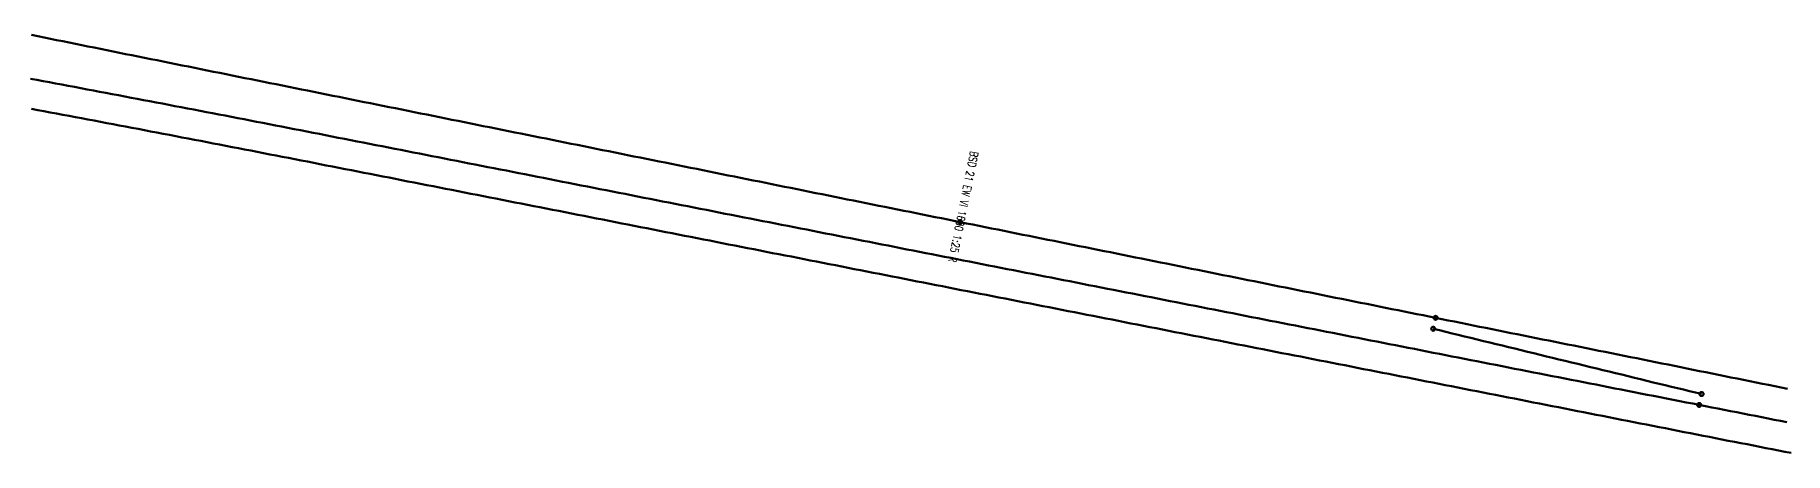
# Model space of a CAD drawing. Extents: x 2687065 to 2691361, y 1253360 to 1255888.
# Drawn here: x 2689830.5 to 2690104, y 1254749.9 to 1254815.1 of the extents above; entities that cross this region are included whole.
import ezdxf

# ---------------------------------------------------------------- set-up
doc = ezdxf.new("R2010")
doc.units = 0
doc.header["$MEASUREMENT"] = 0
for name, color, linetype in [('BS-TR-A-Gleisstrang-LinieGeometrie', 7, 'Continuous'), ('BS-TR-A-Weiche-Kurzbezeichnung', 7, 'Continuous'), ('BS-TR-A-Weiche-PunktGeometrie', 7, 'Continuous')]:
    doc.layers.add(name, color=color, linetype=linetype)
doc.styles.add('SUPPRIME', font='simplex.shx', dxfattribs={"width": 0.75})

msp = doc.modelspace()

# ---------------------------------------------------------------- linework, layer by layer
at = {"layer": 'BS-TR-A-Gleisstrang-LinieGeometrie', "color": 2, "lineweight": 50, "true_color": 0xffff00}
for points in [[(2689829.99, 1254815.15, 454.8), (2689830.97, 1254814.95, 454.8), (2689831.95, 1254814.75, 454.8), (2689832.93, 1254814.55, 454.8), (2689833.91, 1254814.36, 454.8), (2689834.89, 1254814.16, 454.8), (2689835.87, 1254813.96, 454.8), (2689836.85, 1254813.76, 454.8), (2689837.83, 1254813.57, 454.8), (2689838.81, 1254813.37, 454.8), (2689839.79, 1254813.17, 454.8), (2689840.77, 1254812.97, 454.8), (2689841.75, 1254812.78, 454.8), (2689842.73, 1254812.58, 454.8), (2689843.71, 1254812.38, 454.8), (2689844.69, 1254812.18, 454.8), (2689845.67, 1254811.99, 454.8), (2689846.65, 1254811.79, 454.8), (2689847.63, 1254811.59, 454.8), (2689848.61, 1254811.39, 454.8), (2689849.6, 1254811.2, 454.8), (2689850.58, 1254811, 454.8), (2689851.56, 1254810.8, 454.8), (2689852.54, 1254810.61, 454.8), (2689853.52, 1254810.41, 454.8), (2689854.5, 1254810.21, 454.8), (2689855.48, 1254810.01, 454.8), (2689856.46, 1254809.82, 454.8), (2689857.44, 1254809.62, 454.8), (2689858.42, 1254809.42, 454.8), (2689859.4, 1254809.22, 454.8), (2689860.38, 1254809.03, 454.8), (2689861.36, 1254808.83, 454.8), (2689862.34, 1254808.63, 454.8), (2689863.32, 1254808.43, 454.8), (2689864.3, 1254808.24, 454.8), (2689865.28, 1254808.04, 454.8), (2689866.26, 1254807.84, 454.8), (2689867.24, 1254807.64, 454.8), (2689868.22, 1254807.45, 454.8), (2689869.2, 1254807.25, 454.8), (2689870.19, 1254807.05, 454.8), (2689871.17, 1254806.85, 454.8), (2689872.15, 1254806.66, 454.8), (2689873.13, 1254806.46, 454.8), (2689874.11, 1254806.26, 454.8), (2689875.09, 1254806.06, 454.8), (2689876.07, 1254805.87, 454.8), (2689877.05, 1254805.67, 454.8), (2689878.03, 1254805.47, 454.8), (2689879.01, 1254805.27, 454.8), (2689879.99, 1254805.08, 454.8), (2689880.97, 1254804.88, 454.8), (2689881.95, 1254804.68, 454.8), (2689882.93, 1254804.49, 454.8), (2689883.91, 1254804.29, 454.8), (2689884.89, 1254804.09, 454.8), (2689885.87, 1254803.89, 454.8), (2689886.85, 1254803.7, 454.8), (2689887.83, 1254803.5, 454.8), (2689888.81, 1254803.3, 454.8), (2689889.79, 1254803.1, 454.8), (2689890.77, 1254802.91, 454.8), (2689891.76, 1254802.71, 454.8), (2689892.74, 1254802.51, 454.8), (2689893.72, 1254802.31, 454.8), (2689894.7, 1254802.12, 454.8), (2689895.68, 1254801.92, 454.8), (2689896.66, 1254801.72, 454.8), (2689897.64, 1254801.52, 454.8), (2689898.62, 1254801.33, 454.8), (2689899.6, 1254801.13, 454.8), (2689900.58, 1254800.93, 454.8), (2689901.56, 1254800.73, 454.81), (2689902.54, 1254800.54, 454.81), (2689903.52, 1254800.34, 454.81), (2689904.5, 1254800.14, 454.81), (2689905.48, 1254799.94, 454.81), (2689906.46, 1254799.75, 454.81), (2689907.44, 1254799.55, 454.81), (2689908.42, 1254799.35, 454.82), (2689909.4, 1254799.15, 454.82), (2689910.38, 1254798.96, 454.82), (2689911.36, 1254798.76, 454.82), (2689912.35, 1254798.56, 454.82), (2689913.33, 1254798.37, 454.83), (2689914.31, 1254798.17, 454.83), (2689915.29, 1254797.97, 454.83), (2689916.27, 1254797.77, 454.83), (2689917.25, 1254797.58, 454.84), (2689918.23, 1254797.38, 454.84), (2689919.21, 1254797.18, 454.84), (2689920.19, 1254796.98, 454.84), (2689921.17, 1254796.79, 454.85), (2689922.15, 1254796.59, 454.85), (2689923.13, 1254796.39, 454.85), (2689924.11, 1254796.19, 454.85), (2689925.09, 1254796, 454.86), (2689926.07, 1254795.8, 454.86), (2689927.05, 1254795.6, 454.86), (2689928.03, 1254795.4, 454.86), (2689929.01, 1254795.21, 454.87), (2689929.99, 1254795.01, 454.87), (2689930.97, 1254794.81, 454.87), (2689931.95, 1254794.61, 454.87), (2689932.93, 1254794.42, 454.88), (2689933.92, 1254794.22, 454.88), (2689934.9, 1254794.02, 454.88), (2689935.88, 1254793.82, 454.88), (2689936.86, 1254793.63, 454.89), (2689937.84, 1254793.43, 454.89), (2689938.82, 1254793.23, 454.89), (2689939.8, 1254793.04, 454.89), (2689940.78, 1254792.84, 454.9), (2689941.76, 1254792.64, 454.9), (2689942.74, 1254792.44, 454.9), (2689943.72, 1254792.25, 454.9), (2689944.7, 1254792.05, 454.91), (2689945.68, 1254791.85, 454.91), (2689946.66, 1254791.65, 454.91), (2689947.64, 1254791.46, 454.91), (2689948.62, 1254791.26, 454.92), (2689949.6, 1254791.06, 454.92), (2689950.58, 1254790.86, 454.92), (2689951.56, 1254790.67, 454.92), (2689952.54, 1254790.47, 454.93), (2689953.52, 1254790.27, 454.93), (2689954.51, 1254790.07, 454.93), (2689955.49, 1254789.88, 454.93), (2689956.47, 1254789.68, 454.93), (2689957.45, 1254789.48, 454.94), (2689958.43, 1254789.28, 454.94), (2689959.41, 1254789.09, 454.94), (2689960.39, 1254788.89, 454.94), (2689961.37, 1254788.69, 454.94), (2689962.35, 1254788.49, 454.94), (2689963.33, 1254788.3, 454.94), (2689964.31, 1254788.1, 454.94), (2689965.29, 1254787.9, 454.95), (2689966.27, 1254787.7, 454.95), (2689967.25, 1254787.51, 454.95), (2689968.23, 1254787.31, 454.95), (2689969.21, 1254787.11, 454.95), (2689970.19, 1254786.92, 454.95), (2689971.17, 1254786.72, 454.95), (2689972.15, 1254786.52, 454.95), (2689973.13, 1254786.32, 454.95), (2689974.11, 1254786.13, 454.95), (2689975.09, 1254785.93, 454.95)], [(2689829.84, 1254808.31, 454.8), (2689830.82, 1254808.13, 454.8), (2689831.8, 1254807.95, 454.8), (2689832.78, 1254807.76, 454.8), (2689833.76, 1254807.58, 454.8), (2689834.74, 1254807.4, 454.8), (2689835.73, 1254807.21, 454.8), (2689836.71, 1254807.03, 454.8), (2689837.69, 1254806.84, 454.8), (2689838.67, 1254806.66, 454.8), (2689839.65, 1254806.47, 454.8), (2689840.63, 1254806.29, 454.8), (2689841.61, 1254806.1, 454.8), (2689842.59, 1254805.92, 454.8), (2689843.57, 1254805.73, 454.8), (2689844.56, 1254805.55, 454.8), (2689845.54, 1254805.36, 454.8), (2689846.52, 1254805.17, 454.8), (2689847.5, 1254804.99, 454.8), (2689848.48, 1254804.8, 454.8), (2689849.46, 1254804.61, 454.8), (2689850.44, 1254804.43, 454.8), (2689851.42, 1254804.24, 454.8), (2689852.4, 1254804.05, 454.8), (2689853.38, 1254803.87, 454.8), (2689854.36, 1254803.68, 454.8), (2689855.34, 1254803.49, 454.8), (2689856.32, 1254803.3, 454.8), (2689857.31, 1254803.11, 454.8), (2689858.29, 1254802.93, 454.8), (2689859.27, 1254802.74, 454.8), (2689860.25, 1254802.55, 454.8), (2689861.23, 1254802.36, 454.8), (2689862.21, 1254802.17, 454.8), (2689863.19, 1254801.98, 454.8), (2689864.17, 1254801.79, 454.8), (2689865.15, 1254801.6, 454.8), (2689866.13, 1254801.41, 454.8), (2689867.11, 1254801.22, 454.8), (2689867.11, 1254801.22, 454.8), (2689868.09, 1254801.03, 454.8), (2689869.07, 1254800.84, 454.8), (2689870.05, 1254800.65, 454.8), (2689871.04, 1254800.46, 454.8), (2689872.02, 1254800.26, 454.8), (2689873, 1254800.07, 454.8), (2689873.98, 1254799.88, 454.8), (2689874.96, 1254799.69, 454.8), (2689875.94, 1254799.5, 454.8), (2689876.92, 1254799.3, 454.8), (2689877.9, 1254799.11, 454.8), (2689878.89, 1254798.92, 454.8), (2689879.87, 1254798.73, 454.8), (2689880.85, 1254798.54, 454.8), (2689881.83, 1254798.34, 454.8), (2689882.81, 1254798.15, 454.8), (2689883.79, 1254797.96, 454.8), (2689884.77, 1254797.77, 454.8), (2689885.76, 1254797.57, 454.8), (2689886.74, 1254797.38, 454.8), (2689886.74, 1254797.38, 454.8), (2689887.71, 1254797.19, 454.8), (2689888.67, 1254797, 454.8), (2689889.64, 1254796.81, 454.8), (2689890.61, 1254796.62, 454.8), (2689891.58, 1254796.43, 454.8), (2689892.55, 1254796.24, 454.8), (2689893.52, 1254796.05, 454.8), (2689894.49, 1254795.86, 454.8), (2689895.46, 1254795.67, 454.8), (2689896.43, 1254795.48, 454.8), (2689897.4, 1254795.29, 454.8), (2689898.36, 1254795.1, 454.8), (2689899.33, 1254794.91, 454.8), (2689900.3, 1254794.72, 454.8), (2689901.27, 1254794.53, 454.8), (2689902.24, 1254794.34, 454.8), (2689903.21, 1254794.15, 454.8), (2689904.18, 1254793.96, 454.8), (2689905.15, 1254793.77, 454.8), (2689906.12, 1254793.58, 454.8), (2689907.09, 1254793.39, 454.8), (2689908.05, 1254793.2, 454.8), (2689909.02, 1254793.01, 454.8), (2689909.99, 1254792.82, 454.8), (2689909.99, 1254792.82, 454.8), (2689910.97, 1254792.62, 454.8), (2689911.95, 1254792.43, 454.8), (2689912.93, 1254792.24, 454.8), (2689913.91, 1254792.05, 454.8), (2689914.89, 1254791.85, 454.8), (2689915.87, 1254791.66, 454.8), (2689916.84, 1254791.47, 454.8), (2689917.82, 1254791.28, 454.8), (2689918.8, 1254791.09, 454.8), (2689919.78, 1254790.89, 454.8), (2689920.76, 1254790.7, 454.8), (2689921.74, 1254790.51, 454.8), (2689922.72, 1254790.32, 454.8), (2689923.7, 1254790.13, 454.8), (2689924.67, 1254789.93, 454.8), (2689925.65, 1254789.74, 454.8), (2689926.63, 1254789.55, 454.8), (2689927.61, 1254789.36, 454.8), (2689928.59, 1254789.16, 454.8), (2689929.57, 1254788.97, 454.8), (2689930.55, 1254788.78, 454.8), (2689931.53, 1254788.59, 454.8), (2689932.51, 1254788.4, 454.8), (2689933.48, 1254788.2, 454.8), (2689934.46, 1254788.01, 454.8), (2689935.44, 1254787.82, 454.8), (2689936.42, 1254787.63, 454.8), (2689937.4, 1254787.44, 454.8), (2689938.38, 1254787.24, 454.8), (2689939.36, 1254787.05, 454.8), (2689940.34, 1254786.86, 454.8), (2689941.31, 1254786.67, 454.8), (2689942.29, 1254786.47, 454.8), (2689943.27, 1254786.28, 454.8), (2689944.25, 1254786.09, 454.8), (2689945.23, 1254785.9, 454.8), (2689946.21, 1254785.71, 454.8), (2689947.19, 1254785.51, 454.8), (2689948.17, 1254785.32, 454.8), (2689949.15, 1254785.13, 454.8), (2689950.12, 1254784.94, 454.8), (2689951.1, 1254784.75, 454.8), (2689952.08, 1254784.55, 454.8), (2689953.06, 1254784.36, 454.8), (2689954.04, 1254784.17, 454.8), (2689955.02, 1254783.98, 454.8), (2689956, 1254783.78, 454.8), (2689956.98, 1254783.59, 454.8), (2689957.95, 1254783.4, 454.8), (2689958.93, 1254783.21, 454.8), (2689959.91, 1254783.02, 454.8), (2689960.89, 1254782.82, 454.8), (2689961.87, 1254782.63, 454.8), (2689962.85, 1254782.44, 454.8), (2689963.83, 1254782.25, 454.8), (2689964.81, 1254782.06, 454.8), (2689965.78, 1254781.86, 454.8), (2689966.76, 1254781.67, 454.8), (2689967.74, 1254781.48, 454.8), (2689968.72, 1254781.29, 454.8), (2689969.7, 1254781.09, 454.8), (2689970.68, 1254780.9, 454.8), (2689971.66, 1254780.71, 454.8), (2689972.64, 1254780.52, 454.8), (2689973.62, 1254780.33, 454.8), (2689974.59, 1254780.13, 454.8), (2689975.57, 1254779.94, 454.8), (2689976.55, 1254779.75, 454.8), (2689977.53, 1254779.56, 454.8), (2689978.51, 1254779.37, 454.8), (2689979.49, 1254779.17, 454.8), (2689980.47, 1254778.98, 454.8), (2689981.45, 1254778.79, 454.8), (2689982.42, 1254778.6, 454.8), (2689983.4, 1254778.4, 454.8), (2689984.38, 1254778.21, 454.8), (2689985.36, 1254778.02, 454.8), (2689986.34, 1254777.83, 454.8), (2689987.32, 1254777.64, 454.8), (2689988.3, 1254777.44, 454.8), (2689989.28, 1254777.25, 454.8), (2689990.25, 1254777.06, 454.8), (2689991.23, 1254776.87, 454.8), (2689992.21, 1254776.68, 454.8), (2689993.19, 1254776.48, 454.8), (2689994.17, 1254776.29, 454.8), (2689995.15, 1254776.1, 454.8), (2689996.13, 1254775.91, 454.8), (2689997.11, 1254775.72, 454.8), (2689998.09, 1254775.52, 454.8), (2689999.06, 1254775.33, 454.8), (2690000.04, 1254775.14, 454.8), (2690001.02, 1254774.95, 454.8), (2690002, 1254774.75, 454.8), (2690002.98, 1254774.56, 454.8), (2690003.96, 1254774.37, 454.81), (2690004.94, 1254774.18, 454.81), (2690005.92, 1254773.99, 454.81), (2690006.89, 1254773.79, 454.81), (2690007.87, 1254773.6, 454.81), (2690008.85, 1254773.41, 454.81), (2690009.83, 1254773.22, 454.81), (2690010.81, 1254773.03, 454.81), (2690011.79, 1254772.83, 454.82), (2690012.77, 1254772.64, 454.82), (2690013.75, 1254772.45, 454.82), (2690014.73, 1254772.26, 454.82), (2690015.7, 1254772.06, 454.82), (2690016.68, 1254771.87, 454.83), (2690017.66, 1254771.68, 454.83), (2690018.64, 1254771.49, 454.83), (2690019.62, 1254771.3, 454.83), (2690020.6, 1254771.1, 454.84), (2690021.58, 1254770.91, 454.84), (2690022.56, 1254770.72, 454.84), (2690023.53, 1254770.53, 454.85), (2690024.51, 1254770.34, 454.85), (2690025.49, 1254770.14, 454.85), (2690026.47, 1254769.95, 454.85), (2690027.45, 1254769.76, 454.86), (2690028.43, 1254769.57, 454.86), (2690029.41, 1254769.37, 454.86), (2690030.39, 1254769.18, 454.87), (2690031.36, 1254768.99, 454.87), (2690032.34, 1254768.8, 454.87), (2690033.32, 1254768.61, 454.88), (2690034.3, 1254768.41, 454.88), (2690035.28, 1254768.22, 454.88), (2690036.26, 1254768.03, 454.88), (2690037.24, 1254767.84, 454.89), (2690038.22, 1254767.65, 454.89), (2690039.2, 1254767.45, 454.89), (2690040.17, 1254767.26, 454.9), (2690041.15, 1254767.07, 454.9), (2690042.13, 1254766.88, 454.9), (2690043.11, 1254766.68, 454.91), (2690044.09, 1254766.49, 454.91), (2690045.07, 1254766.3, 454.91), (2690046.05, 1254766.11, 454.91), (2690047.03, 1254765.92, 454.92), (2690048, 1254765.72, 454.92), (2690048.98, 1254765.53, 454.92), (2690049.96, 1254765.34, 454.93), (2690050.94, 1254765.15, 454.93), (2690051.92, 1254764.96, 454.93), (2690052.9, 1254764.76, 454.94), (2690053.88, 1254764.57, 454.94), (2690054.86, 1254764.38, 454.94), (2690055.83, 1254764.19, 454.95), (2690056.81, 1254763.99, 454.95), (2690057.79, 1254763.8, 454.95), (2690058.77, 1254763.61, 454.95), (2690059.75, 1254763.42, 454.96), (2690060.73, 1254763.23, 454.96), (2690061.71, 1254763.03, 454.96), (2690062.69, 1254762.84, 454.96), (2690063.67, 1254762.65, 454.97), (2690064.64, 1254762.46, 454.97), (2690065.62, 1254762.27, 454.97), (2690066.6, 1254762.07, 454.97), (2690067.58, 1254761.88, 454.98), (2690068.56, 1254761.69, 454.98), (2690069.54, 1254761.5, 454.98), (2690070.52, 1254761.3, 454.98), (2690071.5, 1254761.11, 454.98), (2690072.47, 1254760.92, 454.98), (2690073.45, 1254760.73, 454.99), (2690074.43, 1254760.54, 454.99), (2690075.41, 1254760.34, 454.99), (2690076.39, 1254760.15, 454.99), (2690077.37, 1254759.96, 454.99), (2690078.35, 1254759.77, 454.99), (2690078.35, 1254759.77, 454.99), (2690079.36, 1254759.57, 454.99), (2690080.38, 1254759.37, 454.99), (2690081.4, 1254759.17, 454.99), (2690082.41, 1254758.97, 454.99), (2690083.43, 1254758.77, 454.99), (2690084.45, 1254758.57, 455), (2690085.46, 1254758.37, 455), (2690086.48, 1254758.17, 455), (2690087.5, 1254757.97, 455), (2690088.51, 1254757.77, 455), (2690089.53, 1254757.57, 455), (2690090.54, 1254757.37, 454.99)], [(2689829.97, 1254803.61, 454.8), (2689830.95, 1254803.42, 454.8), (2689831.93, 1254803.24, 454.8), (2689832.92, 1254803.06, 454.8), (2689833.9, 1254802.87, 454.8), (2689834.88, 1254802.69, 454.8), (2689835.86, 1254802.51, 454.8), (2689836.84, 1254802.32, 454.8), (2689837.82, 1254802.14, 454.8), (2689838.8, 1254801.95, 454.8), (2689839.78, 1254801.77, 454.8), (2689840.76, 1254801.58, 454.8), (2689841.74, 1254801.4, 454.8), (2689842.72, 1254801.21, 454.8), (2689843.7, 1254801.03, 454.8), (2689844.68, 1254800.84, 454.8), (2689845.66, 1254800.66, 454.8), (2689846.64, 1254800.47, 454.8), (2689847.62, 1254800.28, 454.8), (2689848.6, 1254800.1, 454.8), (2689849.58, 1254799.91, 454.8), (2689850.56, 1254799.72, 454.8), (2689851.54, 1254799.54, 454.8), (2689852.51, 1254799.35, 454.8), (2689853.49, 1254799.16, 454.8), (2689854.47, 1254798.97, 454.8), (2689855.45, 1254798.79, 454.8), (2689856.43, 1254798.6, 454.8), (2689857.41, 1254798.41, 454.8), (2689858.39, 1254798.22, 454.8), (2689859.37, 1254798.03, 454.8), (2689860.35, 1254797.84, 454.8), (2689861.33, 1254797.65, 454.8), (2689862.31, 1254797.46, 454.8), (2689863.29, 1254797.27, 454.8), (2689864.27, 1254797.09, 454.8), (2689865.25, 1254796.9, 454.8), (2689866.23, 1254796.71, 454.8), (2689866.23, 1254796.71, 454.8), (2689867.21, 1254796.51, 454.8), (2689868.19, 1254796.32, 454.8), (2689869.17, 1254796.13, 454.8), (2689870.15, 1254795.94, 454.8), (2689871.13, 1254795.75, 454.8), (2689872.12, 1254795.56, 454.8), (2689873.1, 1254795.37, 454.8), (2689874.08, 1254795.17, 454.8), (2689875.06, 1254794.98, 454.8), (2689876.04, 1254794.79, 454.8), (2689877.02, 1254794.6, 454.8), (2689878, 1254794.41, 454.8), (2689878.98, 1254794.21, 454.8), (2689879.97, 1254794.02, 454.8), (2689880.95, 1254793.83, 454.8), (2689881.93, 1254793.64, 454.8), (2689882.91, 1254793.44, 454.8), (2689883.89, 1254793.25, 454.8), (2689884.87, 1254793.06, 454.8), (2689885.85, 1254792.87, 454.8), (2689885.85, 1254792.87, 454.8), (2689886.84, 1254792.67, 454.8), (2689887.82, 1254792.48, 454.8), (2689888.8, 1254792.29, 454.8), (2689889.78, 1254792.09, 454.8), (2689890.77, 1254791.9, 454.8), (2689891.75, 1254791.71, 454.8), (2689892.73, 1254791.52, 454.8), (2689893.71, 1254791.32, 454.8), (2689894.69, 1254791.13, 454.8), (2689895.68, 1254790.94, 454.8), (2689896.66, 1254790.74, 454.8), (2689897.64, 1254790.55, 454.8), (2689898.62, 1254790.36, 454.8), (2689899.61, 1254790.17, 454.8), (2689900.59, 1254789.97, 454.8), (2689901.57, 1254789.78, 454.8), (2689902.55, 1254789.59, 454.8), (2689903.54, 1254789.4, 454.8), (2689904.52, 1254789.2, 454.8), (2689905.5, 1254789.01, 454.8), (2689906.48, 1254788.82, 454.8), (2689907.46, 1254788.62, 454.8), (2689908.45, 1254788.43, 454.8), (2689909.43, 1254788.24, 454.8), (2689910.41, 1254788.05, 454.8), (2689911.39, 1254787.85, 454.8), (2689912.38, 1254787.66, 454.8), (2689913.36, 1254787.47, 454.8), (2689914.34, 1254787.27, 454.8), (2689915.32, 1254787.08, 454.8), (2689916.31, 1254786.89, 454.8), (2689917.29, 1254786.7, 454.8), (2689918.27, 1254786.5, 454.8), (2689919.25, 1254786.31, 454.8), (2689920.23, 1254786.12, 454.8), (2689921.22, 1254785.92, 454.8), (2689922.2, 1254785.73, 454.8), (2689923.18, 1254785.54, 454.8), (2689924.16, 1254785.35, 454.8), (2689925.15, 1254785.15, 454.8), (2689926.13, 1254784.96, 454.8), (2689927.11, 1254784.77, 454.8), (2689928.09, 1254784.57, 454.8), (2689929.08, 1254784.38, 454.8), (2689930.06, 1254784.19, 454.8), (2689931.04, 1254784, 454.8), (2689932.02, 1254783.8, 454.8), (2689933, 1254783.61, 454.8), (2689933.99, 1254783.42, 454.8), (2689934.97, 1254783.22, 454.8), (2689935.95, 1254783.03, 454.8), (2689936.93, 1254782.84, 454.8), (2689937.92, 1254782.65, 454.8), (2689938.9, 1254782.45, 454.8), (2689939.88, 1254782.26, 454.8), (2689940.86, 1254782.07, 454.8), (2689941.85, 1254781.87, 454.8), (2689942.83, 1254781.68, 454.8), (2689943.81, 1254781.49, 454.8), (2689944.79, 1254781.3, 454.8), (2689945.77, 1254781.1, 454.8), (2689946.76, 1254780.91, 454.8), (2689947.74, 1254780.72, 454.8), (2689948.72, 1254780.53, 454.8), (2689949.7, 1254780.33, 454.8), (2689950.69, 1254780.14, 454.8), (2689951.67, 1254779.95, 454.8), (2689952.65, 1254779.75, 454.8), (2689953.63, 1254779.56, 454.8), (2689954.62, 1254779.37, 454.8), (2689955.6, 1254779.18, 454.8), (2689956.58, 1254778.98, 454.8), (2689957.56, 1254778.79, 454.8), (2689958.54, 1254778.6, 454.8), (2689959.53, 1254778.4, 454.8), (2689960.51, 1254778.21, 454.8), (2689961.49, 1254778.02, 454.8), (2689962.47, 1254777.83, 454.8), (2689963.46, 1254777.63, 454.8), (2689964.44, 1254777.44, 454.8), (2689965.42, 1254777.25, 454.8), (2689966.4, 1254777.05, 454.8), (2689967.39, 1254776.86, 454.8), (2689968.37, 1254776.67, 454.8), (2689969.35, 1254776.48, 454.8), (2689970.33, 1254776.28, 454.8), (2689971.31, 1254776.09, 454.8), (2689972.3, 1254775.9, 454.8), (2689973.28, 1254775.7, 454.8), (2689974.26, 1254775.51, 454.8), (2689975.24, 1254775.32, 454.8), (2689976.23, 1254775.13, 454.8), (2689977.21, 1254774.93, 454.8), (2689978.19, 1254774.74, 454.8), (2689979.17, 1254774.55, 454.8), (2689980.15, 1254774.35, 454.8), (2689981.14, 1254774.16, 454.8), (2689982.12, 1254773.97, 454.8), (2689983.1, 1254773.78, 454.8), (2689984.08, 1254773.58, 454.8), (2689985.07, 1254773.39, 454.8), (2689986.05, 1254773.2, 454.8), (2689987.03, 1254773, 454.8), (2689988.01, 1254772.81, 454.8), (2689989, 1254772.62, 454.8), (2689989.98, 1254772.43, 454.8), (2689990.96, 1254772.23, 454.8), (2689991.94, 1254772.04, 454.8), (2689992.92, 1254771.85, 454.8), (2689993.91, 1254771.66, 454.8), (2689994.89, 1254771.46, 454.8), (2689995.87, 1254771.27, 454.8), (2689996.85, 1254771.08, 454.8), (2689997.84, 1254770.88, 454.8), (2689998.82, 1254770.69, 454.8), (2689999.8, 1254770.5, 454.8), (2690000.78, 1254770.31, 454.8), (2690001.77, 1254770.11, 454.8), (2690002.75, 1254769.92, 454.8), (2690003.73, 1254769.73, 454.8), (2690004.71, 1254769.53, 454.8), (2690005.69, 1254769.34, 454.8), (2690006.68, 1254769.15, 454.8), (2690007.66, 1254768.96, 454.8), (2690008.64, 1254768.76, 454.8), (2690009.62, 1254768.57, 454.8), (2690010.61, 1254768.38, 454.8), (2690011.59, 1254768.18, 454.8), (2690012.57, 1254767.99, 454.8), (2690013.55, 1254767.8, 454.8), (2690014.54, 1254767.61, 454.8), (2690015.52, 1254767.41, 454.8), (2690016.5, 1254767.22, 454.8), (2690017.48, 1254767.03, 454.8), (2690018.46, 1254766.83, 454.8), (2690019.45, 1254766.64, 454.8), (2690020.43, 1254766.45, 454.8), (2690021.41, 1254766.26, 454.8), (2690022.39, 1254766.06, 454.8), (2690023.38, 1254765.87, 454.8), (2690024.36, 1254765.68, 454.8), (2690025.34, 1254765.48, 454.8), (2690026.32, 1254765.29, 454.8), (2690027.31, 1254765.1, 454.8), (2690028.29, 1254764.91, 454.8), (2690029.27, 1254764.71, 454.8), (2690030.25, 1254764.52, 454.8), (2690031.23, 1254764.33, 454.8), (2690032.22, 1254764.14, 454.8), (2690033.2, 1254763.94, 454.8), (2690034.18, 1254763.75, 454.8), (2690035.16, 1254763.56, 454.8), (2690036.15, 1254763.36, 454.8), (2690037.13, 1254763.17, 454.8), (2690038.11, 1254762.98, 454.8), (2690039.09, 1254762.79, 454.8), (2690040.08, 1254762.59, 454.8), (2690041.06, 1254762.4, 454.8), (2690042.04, 1254762.21, 454.8), (2690043.02, 1254762.01, 454.8), (2690044, 1254761.82, 454.8), (2690044.99, 1254761.63, 454.8), (2690045.97, 1254761.44, 454.8), (2690046.95, 1254761.24, 454.8), (2690047.93, 1254761.05, 454.8), (2690048.92, 1254760.86, 454.8), (2690049.9, 1254760.66, 454.8), (2690050.88, 1254760.47, 454.8), (2690051.86, 1254760.28, 454.8), (2690052.85, 1254760.09, 454.8), (2690053.83, 1254759.89, 454.8), (2690054.81, 1254759.7, 454.8), (2690055.79, 1254759.51, 454.8), (2690056.77, 1254759.31, 454.8), (2690057.76, 1254759.12, 454.8), (2690058.74, 1254758.93, 454.8), (2690059.72, 1254758.74, 454.8), (2690060.7, 1254758.54, 454.8), (2690061.69, 1254758.35, 454.8), (2690062.67, 1254758.16, 454.8), (2690063.65, 1254757.96, 454.8), (2690064.63, 1254757.77, 454.8), (2690065.62, 1254757.58, 454.8), (2690066.6, 1254757.39, 454.8), (2690067.58, 1254757.19, 454.8), (2690068.56, 1254757, 454.8), (2690069.54, 1254756.81, 454.8), (2690070.53, 1254756.61, 454.8), (2690071.51, 1254756.42, 454.8), (2690072.49, 1254756.23, 454.8), (2690073.47, 1254756.04, 454.8), (2690074.46, 1254755.84, 454.8), (2690075.44, 1254755.65, 454.8), (2690076.42, 1254755.46, 454.8), (2690077.4, 1254755.27, 454.8), (2690078.39, 1254755.07, 454.8), (2690079.37, 1254754.88, 454.8), (2690080.35, 1254754.69, 454.8), (2690081.33, 1254754.49, 454.8), (2690082.31, 1254754.3, 454.8), (2690083.3, 1254754.11, 454.8), (2690084.28, 1254753.92, 454.8), (2690085.26, 1254753.72, 454.8), (2690086.24, 1254753.53, 454.8), (2690087.23, 1254753.34, 454.8), (2690088.21, 1254753.14, 454.8), (2690089.19, 1254752.95, 454.8), (2690090.17, 1254752.76, 454.8), (2690091.16, 1254752.57, 454.8), (2690092.14, 1254752.37, 454.8), (2690093.12, 1254752.18, 454.8), (2690094.1, 1254751.99, 454.8), (2690095.08, 1254751.79, 454.8), (2690096.07, 1254751.6, 454.8), (2690097.05, 1254751.41, 454.8), (2690098.03, 1254751.22, 454.8), (2690099.01, 1254751.02, 454.8), (2690100, 1254750.83, 454.8), (2690100.98, 1254750.64, 454.8), (2690101.96, 1254750.44, 454.8), (2690102.94, 1254750.25, 454.8), (2690103.93, 1254750.06, 454.8), (2690104.91, 1254749.87, 454.8)], [(2689975.09, 1254785.93, 454.95), (2689976.07, 1254785.73, 454.95), (2689977.05, 1254785.53, 454.95), (2689978.03, 1254785.34, 454.95), (2689979, 1254785.14, 454.95), (2689979.98, 1254784.94, 454.95), (2689980.96, 1254784.75, 454.95), (2689981.94, 1254784.55, 454.95), (2689982.91, 1254784.35, 454.95), (2689983.89, 1254784.16, 454.95), (2689984.87, 1254783.96, 454.95), (2689985.84, 1254783.76, 454.95), (2689986.82, 1254783.57, 454.95), (2689987.8, 1254783.37, 454.95), (2689988.78, 1254783.17, 454.95), (2689989.75, 1254782.98, 454.95), (2689990.73, 1254782.78, 454.95), (2689991.71, 1254782.58, 454.95), (2689992.68, 1254782.39, 454.95), (2689993.66, 1254782.19, 454.95), (2689994.64, 1254781.99, 454.95), (2689995.62, 1254781.8, 454.95), (2689996.59, 1254781.6, 454.95), (2689997.57, 1254781.4, 454.95), (2689998.55, 1254781.21, 454.95), (2689999.52, 1254781.01, 454.95), (2690000.5, 1254780.81, 454.95), (2690001.48, 1254780.62, 454.95), (2690002.46, 1254780.42, 454.95), (2690003.43, 1254780.22, 454.95), (2690004.41, 1254780.03, 454.95), (2690005.39, 1254779.83, 454.95), (2690006.36, 1254779.63, 454.95), (2690007.34, 1254779.44, 454.95), (2690008.32, 1254779.24, 454.95), (2690009.3, 1254779.04, 454.95), (2690010.27, 1254778.85, 454.95), (2690011.25, 1254778.65, 454.95), (2690012.23, 1254778.45, 454.95), (2690013.2, 1254778.25, 454.95), (2690014.18, 1254778.06, 454.95), (2690015.16, 1254777.86, 454.95), (2690016.14, 1254777.66, 454.95), (2690017.11, 1254777.47, 454.95), (2690018.09, 1254777.27, 454.95), (2690019.07, 1254777.07, 454.95), (2690020.04, 1254776.88, 454.95), (2690021.02, 1254776.68, 454.95), (2690022, 1254776.48, 454.95), (2690022.98, 1254776.29, 454.95), (2690023.95, 1254776.09, 454.95), (2690024.93, 1254775.89, 454.95), (2690025.91, 1254775.7, 454.95), (2690026.88, 1254775.5, 454.96), (2690027.86, 1254775.3, 454.96), (2690028.84, 1254775.11, 454.96), (2690029.82, 1254774.91, 454.96), (2690030.79, 1254774.71, 454.96), (2690031.77, 1254774.52, 454.96), (2690032.75, 1254774.32, 454.96), (2690033.72, 1254774.12, 454.96), (2690034.7, 1254773.93, 454.96), (2690035.68, 1254773.73, 454.96), (2690036.66, 1254773.53, 454.97), (2690037.63, 1254773.34, 454.97), (2690038.61, 1254773.14, 454.97), (2690039.59, 1254772.94, 454.97), (2690040.57, 1254772.75, 454.97), (2690041.54, 1254772.55, 454.97), (2690042.52, 1254772.35, 454.97), (2690043.5, 1254772.16, 454.97), (2690044.47, 1254771.96, 454.97), (2690045.45, 1254771.76, 454.97), (2690046.43, 1254771.57, 454.97), (2690047.41, 1254771.37, 454.97), (2690048.38, 1254771.17, 454.97), (2690049.36, 1254770.98, 454.97)], [(2690049.36, 1254770.98, 454.97), (2690050.34, 1254770.78, 454.97), (2690051.32, 1254770.58, 454.97), (2690052.31, 1254770.38, 454.97), (2690053.29, 1254770.18, 454.97), (2690054.27, 1254769.99, 454.97), (2690055.25, 1254769.79, 454.97), (2690056.23, 1254769.59, 454.97), (2690057.22, 1254769.39, 454.97), (2690058.2, 1254769.2, 454.97), (2690059.18, 1254769, 454.97), (2690060.16, 1254768.8, 454.97), (2690061.14, 1254768.6, 454.97), (2690062.13, 1254768.4, 454.97), (2690063.11, 1254768.21, 454.97), (2690064.09, 1254768.01, 454.97), (2690065.07, 1254767.81, 454.97), (2690066.05, 1254767.61, 454.97), (2690067.04, 1254767.42, 454.96), (2690068.02, 1254767.22, 454.96), (2690069, 1254767.02, 454.96), (2690069.98, 1254766.82, 454.96), (2690070.96, 1254766.63, 454.96), (2690071.94, 1254766.43, 454.96), (2690072.93, 1254766.23, 454.96), (2690073.91, 1254766.03, 454.96), (2690074.89, 1254765.83, 454.96), (2690075.87, 1254765.64, 454.96), (2690076.85, 1254765.44, 454.96), (2690077.84, 1254765.24, 454.95), (2690078.82, 1254765.04, 454.95), (2690079.8, 1254764.85, 454.95), (2690080.78, 1254764.65, 454.95), (2690081.76, 1254764.45, 454.95), (2690082.75, 1254764.25, 454.95), (2690083.73, 1254764.05, 454.95), (2690084.71, 1254763.86, 454.95), (2690085.69, 1254763.66, 454.95), (2690086.67, 1254763.46, 454.95), (2690087.66, 1254763.26, 454.95), (2690088.64, 1254763.07, 454.95), (2690089.62, 1254762.87, 454.95), (2690090.6, 1254762.67, 454.95), (2690091.58, 1254762.47, 454.95), (2690092.57, 1254762.28, 454.95), (2690093.55, 1254762.08, 454.95), (2690094.53, 1254761.88, 454.95), (2690095.51, 1254761.68, 454.95), (2690096.49, 1254761.48, 454.95), (2690097.48, 1254761.29, 454.95), (2690098.46, 1254761.09, 454.95), (2690099.44, 1254760.89, 454.95), (2690100.42, 1254760.69, 454.95), (2690101.4, 1254760.5, 454.95), (2690102.39, 1254760.3, 454.95), (2690103.37, 1254760.1, 454.95), (2690104.35, 1254759.9, 454.95)], [(2690048.98, 1254769.27, 454.97), (2690049.96, 1254769.03, 454.97), (2690050.94, 1254768.79, 454.97), (2690051.93, 1254768.55, 454.97), (2690052.91, 1254768.31, 454.97), (2690053.89, 1254768.07, 454.97), (2690054.87, 1254767.83, 454.97), (2690055.86, 1254767.59, 454.97), (2690056.84, 1254767.35, 454.97), (2690057.82, 1254767.12, 454.97), (2690058.81, 1254766.88, 454.97), (2690059.79, 1254766.64, 454.97), (2690060.77, 1254766.4, 454.97), (2690061.75, 1254766.16, 454.97), (2690062.74, 1254765.92, 454.97), (2690063.72, 1254765.68, 454.97), (2690064.7, 1254765.44, 454.97), (2690065.68, 1254765.2, 454.97), (2690066.67, 1254764.96, 454.97), (2690067.65, 1254764.72, 454.98), (2690068.63, 1254764.49, 454.98), (2690069.61, 1254764.25, 454.98), (2690070.6, 1254764.01, 454.98), (2690071.58, 1254763.77, 454.98), (2690072.56, 1254763.53, 454.98), (2690073.54, 1254763.29, 454.99), (2690074.53, 1254763.05, 454.99), (2690075.51, 1254762.81, 454.99), (2690076.49, 1254762.57, 454.99), (2690077.47, 1254762.33, 454.99), (2690078.46, 1254762.1, 454.99), (2690079.44, 1254761.86, 454.99), (2690080.42, 1254761.62, 454.99), (2690081.4, 1254761.38, 454.99), (2690082.39, 1254761.14, 454.99), (2690083.37, 1254760.9, 454.99), (2690083.37, 1254760.9, 454.99), (2690084.31, 1254760.67, 455), (2690085.25, 1254760.44, 455), (2690086.2, 1254760.21, 455), (2690087.14, 1254759.99, 455), (2690088.08, 1254759.76, 455), (2690089.03, 1254759.53, 455), (2690089.97, 1254759.31, 455), (2690090.92, 1254759.08, 454.99)], [(2690090.54, 1254757.37, 454.99), (2690091.52, 1254757.18, 454.99), (2690092.5, 1254756.99, 454.99), (2690093.48, 1254756.8, 454.99), (2690094.46, 1254756.61, 454.99), (2690095.44, 1254756.41, 454.99), (2690096.41, 1254756.22, 454.99), (2690097.39, 1254756.03, 454.99), (2690098.37, 1254755.84, 454.99), (2690099.35, 1254755.65, 454.99), (2690100.33, 1254755.45, 454.99), (2690101.3, 1254755.26, 454.99), (2690102.28, 1254755.07, 454.99), (2690103.26, 1254754.88, 454.99), (2690104.24, 1254754.69, 454.98)]]:
    msp.add_polyline3d(points, dxfattribs=at)
at = {"layer": 'BS-TR-A-Weiche-PunktGeometrie', "color": 2, "lineweight": 50, "true_color": 0xffff00}
for centre in [(2689975.09, 1254785.93, 454.95), (2690049.36, 1254770.97, 454.97), (2690048.98, 1254769.27, 454.97), (2690090.54, 1254757.37, 454.99), (2690090.92, 1254759.08, 454.99)]:
    msp.add_circle(centre, 0.3, dxfattribs=at)

# ---------------------------------------------------------------- texts
at = {"layer": 'BS-TR-A-Weiche-Kurzbezeichnung', "color": 2, "lineweight": 50, "true_color": 0xffff00, "style": 'SUPPRIME', "width": 0.75}
msp.add_text('BSD 21 EW VI 1600 1:25 R', height=1.25, rotation=258.6158, dxfattribs=at).set_placement((2689976.7, 1254797.08, 454.95))

doc.saveas('drawing.dxf')
